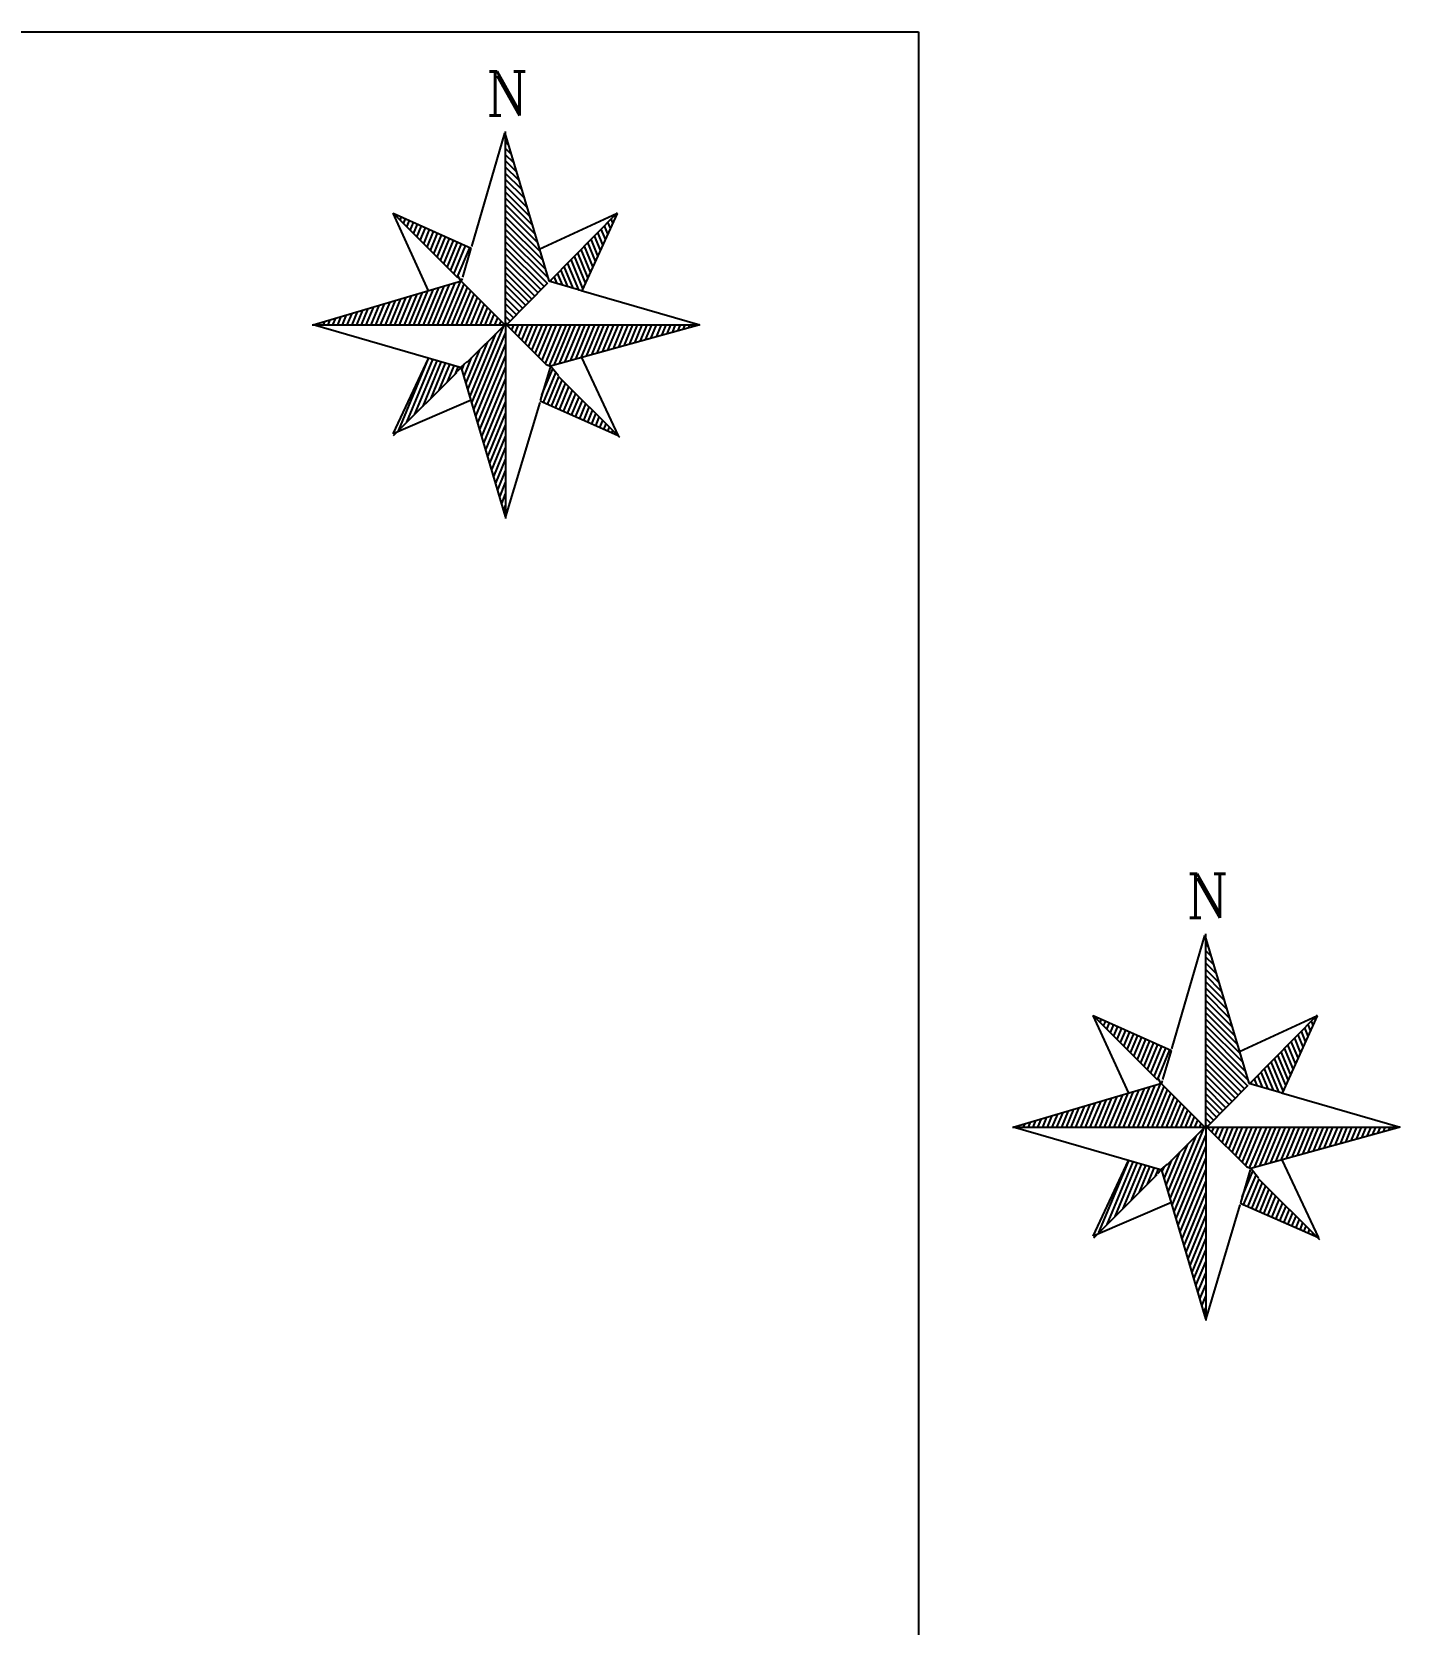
# Model space of a CAD drawing. Header units: millimetres. Extents: x 3191 to 879702, y -27549 to 222194.
# Drawn here: x 317830 to 424904, y 97605 to 222194 of the extents above; entities that cross this region are included whole.
import ezdxf
from ezdxf.enums import TextEntityAlignment as Align

# ---------------------------------------------------------------- set-up
doc = ezdxf.new("R2010")
doc.units = ezdxf.units.MM
doc.header["$MEASUREMENT"] = 0
doc.layers.add('Granulator', color=11, linetype='Continuous')
doc.styles.add('COMPLEX', font='complex', dxfattribs={"width": 1.2, "height": 1})
picture_1 = doc.add_image_def('image4.png', size_in_pixel=(2551, 1418))

# ---------------------------------------------------------------- blocks, each defined once
blk = doc.blocks.new('*X22')
at = {"color": 0}
for p, q in [((700, 421.47), (700, 421.47)), ((700.3, 420.47), (700, 420.76)), ((700.6, 419.46), (700, 420.06)), ((700.9, 418.45), (700, 419.35)), ((701.2, 417.45), (700, 418.64)), ((701.49, 416.44), (700, 417.94)), ((701.79, 415.43), (700, 417.23)), ((702.09, 414.43), (700, 416.52)), ((702.39, 413.42), (700, 415.81)), ((702.69, 412.41), (700, 415.11)), ((702.99, 411.41), (700, 414.4)), ((703.29, 410.4), (700, 413.69)), ((703.59, 409.39), (700, 412.99)), ((703.89, 408.39), (700, 412.28)), ((704.19, 407.38), (700, 411.57)), ((704.49, 406.37), (700, 410.86)), ((704.79, 405.37), (700, 410.16)), ((704.75, 404.7), (700, 409.45)), ((704.4, 404.35), (700, 408.74)), ((704.04, 403.99), (700, 408.04)), ((703.69, 403.64), (700, 407.33)), ((703.34, 403.28), (700, 406.62)), ((702.99, 402.92), (700, 405.92)), ((702.64, 402.57), (700, 405.21)), ((702.29, 402.21), (700, 404.5)), ((701.94, 401.86), (700, 403.79)), ((701.58, 401.5), (700, 403.09)), ((701.23, 401.15), (700, 402.38)), ((700.88, 400.79), (700, 401.67)), ((700.53, 400.44), (700, 400.97)), ((700.18, 400.08), (700, 400.26))]:
    blk.add_line(p, q, dxfattribs=at)
blk = doc.blocks.new('*X23')
at = {"color": 0}
for p, q in [((711.63, 410.36), (711.25, 411.28)), ((711.92, 410.98), (711.63, 411.67)), ((712.2, 411.6), (712.01, 412.06)), ((712.48, 412.22), (712.39, 412.44)), ((710.21, 407.25), (709.34, 409.35)), ((710.5, 407.87), (709.72, 409.74)), ((710.78, 408.5), (710.11, 410.13)), ((711.06, 409.12), (710.49, 410.51)), ((711.35, 409.74), (710.87, 410.9)), ((708.79, 404.15), (707.44, 407.42)), ((709.08, 404.77), (707.82, 407.81)), ((709.36, 405.39), (708.2, 408.2)), ((709.64, 406.01), (708.58, 408.58)), ((709.93, 406.63), (708.96, 408.97)), ((706.46, 404.55), (705.91, 405.88)), ((707.08, 404.37), (706.29, 406.27)), ((707.69, 404.19), (706.67, 406.65)), ((705.23, 404.9), (705.15, 405.11)), ((705.85, 404.72), (705.53, 405.49))]:
    blk.add_line(p, q, dxfattribs=at)
blk = doc.blocks.new('*X24')
at = {"color": 0}
for p, q in [((711.63, 410.36), (711.25, 411.28)), ((711.92, 410.98), (711.63, 411.67)), ((712.2, 411.6), (712.01, 412.06)), ((712.48, 412.22), (712.39, 412.44)), ((710.21, 407.25), (709.34, 409.35)), ((710.5, 407.87), (709.72, 409.74)), ((710.78, 408.5), (710.11, 410.13)), ((711.06, 409.12), (710.49, 410.51)), ((711.35, 409.74), (710.87, 410.9)), ((708.79, 404.15), (707.44, 407.42)), ((709.08, 404.77), (707.82, 407.81)), ((709.36, 405.39), (708.2, 408.2)), ((709.64, 406.01), (708.58, 408.58)), ((709.93, 406.63), (708.96, 408.97)), ((706.46, 404.55), (705.91, 405.88)), ((707.08, 404.37), (706.29, 406.27)), ((707.69, 404.19), (706.67, 406.65)), ((708.31, 404), (707.05, 407.04)), ((705.23, 404.9), (705.15, 405.11)), ((705.85, 404.72), (705.53, 405.49))]:
    blk.add_line(p, q, dxfattribs=at)
blk = doc.blocks.new('*X25')
at = {"color": 0}
for p, q in [((700.3, 399.8), (700.39, 400)), ((700.69, 399.42), (700.93, 400)), ((701.07, 399.04), (701.47, 400)), ((701.45, 398.65), (702.01, 400)), ((701.84, 398.27), (702.55, 400)), ((702.22, 397.89), (703.09, 400)), ((702.6, 397.51), (703.63, 400)), ((702.99, 397.13), (704.18, 400)), ((703.37, 396.75), (704.72, 400)), ((703.75, 396.37), (705.26, 400)), ((704.14, 395.99), (705.8, 400)), ((704.52, 395.61), (706.34, 400)), ((705.52, 395.42), (707.42, 400)), ((706.14, 395.59), (707.96, 400)), ((706.75, 395.76), (708.51, 400)), ((707.36, 395.92), (709.05, 400)), ((707.97, 396.09), (709.59, 400)), ((708.58, 396.26), (710.13, 400)), ((709.19, 396.43), (710.67, 400)), ((709.8, 396.6), (711.21, 400)), ((710.41, 396.77), (711.75, 400)), ((711.03, 396.94), (712.29, 400)), ((711.64, 397.11), (712.83, 400)), ((712.25, 397.28), (713.38, 400)), ((712.86, 397.45), (713.92, 400)), ((713.47, 397.61), (714.46, 400)), ((714.08, 397.78), (715, 400)), ((714.69, 397.95), (715.54, 400)), ((715.3, 398.12), (716.08, 400)), ((715.91, 398.29), (716.62, 400)), ((716.53, 398.46), (717.16, 400)), ((717.14, 398.63), (717.71, 400)), ((717.75, 398.8), (718.25, 400)), ((718.36, 398.97), (718.79, 400)), ((718.97, 399.13), (719.33, 400)), ((719.58, 399.3), (719.87, 400)), ((720.19, 399.47), (720.41, 400)), ((720.8, 399.64), (720.95, 400)), ((721.42, 399.81), (721.49, 400))]:
    blk.add_line(p, q, dxfattribs=at)
blk = doc.blocks.new('*X26')
at = {"color": 0}
for p, q in [((704.13, 392.06), (705.35, 394.99)), ((704.3, 391.16), (705.71, 394.56)), ((704.76, 390.95), (706.05, 394.08)), ((705.22, 390.75), (706.44, 393.7)), ((705.67, 390.55), (706.82, 393.32)), ((706.13, 390.35), (707.2, 392.94)), ((706.59, 390.14), (707.59, 392.56)), ((707.05, 389.94), (707.97, 392.18)), ((707.5, 389.74), (708.35, 391.79)), ((707.96, 389.54), (708.74, 391.41)), ((708.42, 389.34), (709.12, 391.03)), ((708.88, 389.13), (709.5, 390.65)), ((709.33, 388.93), (709.89, 390.27)), ((709.79, 388.73), (710.27, 389.89)), ((710.25, 388.53), (710.65, 389.51)), ((710.71, 388.33), (711.04, 389.13)), ((711.16, 388.12), (711.42, 388.75)), ((711.62, 387.92), (711.8, 388.37)), ((712.08, 387.72), (712.19, 387.98)), ((712.53, 387.52), (712.57, 387.6))]:
    blk.add_line(p, q, dxfattribs=at)
blk = doc.blocks.new('*X27')
at = {"color": 0}
for p, q in [((695.95, 391.9), (698.89, 398.99)), ((696.17, 391.13), (699.81, 399.91)), ((696.4, 390.37), (700, 399.07)), ((695.5, 393.42), (697.05, 397.17)), ((695.72, 392.66), (697.97, 398.08)), ((696.62, 389.61), (700, 397.76)), ((695.05, 394.94), (695.29, 395.53)), ((695.27, 394.18), (696.13, 396.25)), ((696.85, 388.85), (700, 396.45)), ((697.08, 388.09), (700, 395.15)), ((697.3, 387.32), (700, 393.84)), ((697.53, 386.56), (700, 392.53)), ((697.75, 385.8), (700, 391.23)), ((697.98, 385.04), (700, 389.92)), ((698.2, 384.27), (700, 388.61)), ((698.43, 383.51), (700, 387.31)), ((698.65, 382.75), (700, 386)), ((698.88, 381.99), (700, 384.69)), ((699.1, 381.23), (700, 383.39)), ((699.33, 380.46), (700, 382.08)), ((699.56, 379.7), (700, 380.77)), ((699.78, 378.94), (700, 379.47))]:
    blk.add_line(p, q, dxfattribs=at)
blk = doc.blocks.new('*X28')
at = {"color": 0}
for p, q in [((687.85, 388.02), (691.23, 396.19)), ((688.77, 388.94), (691.72, 396.05)), ((689.69, 389.85), (692.2, 395.91)), ((690.61, 390.76), (692.68, 395.77)), ((691.53, 391.68), (693.17, 395.63)), ((692.45, 392.59), (693.65, 395.49)), ((693.37, 393.51), (694.13, 395.35)), ((694.29, 394.42), (694.62, 395.21))]:
    blk.add_line(p, q, dxfattribs=at)
blk = doc.blocks.new('*X29')
at = {"color": 0}
for p, q in [((689.56, 400), (691.16, 403.87)), ((690.1, 400), (691.78, 404.05)), ((690.65, 400), (692.4, 404.23)), ((691.19, 400), (693.01, 404.41)), ((691.73, 400), (693.63, 404.6)), ((692.27, 400), (694.25, 404.78)), ((692.81, 400), (694.89, 405.01)), ((693.35, 400), (695.27, 404.63)), ((693.89, 400), (695.65, 404.25)), ((694.43, 400), (696.03, 403.87)), ((684.15, 400), (685, 402.04)), ((684.69, 400), (685.61, 402.22)), ((685.23, 400), (686.23, 402.41)), ((685.77, 400), (686.85, 402.59)), ((686.32, 400), (687.46, 402.77)), ((686.86, 400), (688.08, 402.95)), ((687.4, 400), (688.7, 403.14)), ((687.94, 400), (689.31, 403.32)), ((688.48, 400), (689.93, 403.5)), ((689.02, 400), (690.55, 403.68)), ((694.98, 400), (696.42, 403.48)), ((695.52, 400), (696.8, 403.1)), ((696.06, 400), (697.18, 402.72)), ((696.6, 400), (697.57, 402.33)), ((678.74, 400), (678.83, 400.22)), ((679.28, 400), (679.45, 400.4)), ((679.82, 400), (680.06, 400.58)), ((680.36, 400), (680.68, 400.76)), ((680.9, 400), (681.3, 400.95)), ((681.45, 400), (681.91, 401.13)), ((681.99, 400), (682.53, 401.31)), ((682.53, 400), (683.15, 401.49)), ((683.07, 400), (683.76, 401.68)), ((683.61, 400), (684.38, 401.86)), ((697.14, 400), (697.95, 401.95)), ((697.68, 400), (698.33, 401.57)), ((698.22, 400), (698.71, 401.19)), ((698.76, 400), (699.1, 400.8)), ((699.3, 400), (699.48, 400.42)), ((678.2, 400), (678.21, 400.03)), ((699.85, 400), (699.86, 400.04))]:
    blk.add_line(p, q, dxfattribs=at)
blk = doc.blocks.new('*X30')
at = {"color": 0}
for p, q in [((687.23, 412.67), (687.24, 412.68)), ((687.62, 412.28), (687.7, 412.48)), ((688, 411.9), (688.15, 412.27)), ((688.38, 411.52), (688.61, 412.07)), ((688.76, 411.14), (689.06, 411.86)), ((689.15, 410.75), (689.52, 411.66)), ((689.53, 410.37), (689.98, 411.45)), ((689.91, 409.99), (690.43, 411.25)), ((690.29, 409.61), (690.89, 411.04)), ((690.68, 409.22), (691.35, 410.84)), ((691.06, 408.84), (691.8, 410.63)), ((691.44, 408.46), (692.26, 410.43)), ((691.83, 408.07), (692.71, 410.22)), ((692.21, 407.69), (693.17, 410.02)), ((692.59, 407.31), (693.63, 409.81)), ((692.97, 406.93), (694.08, 409.61)), ((693.36, 406.54), (694.54, 409.4)), ((693.74, 406.16), (695, 409.2)), ((694.12, 405.78), (695.45, 408.99)), ((694.5, 405.4), (695.91, 408.78))]:
    blk.add_line(p, q, dxfattribs=at)
blk = doc.blocks.new('*X32')
at = {"color": 0}
for p, q in [((700, 421.47), (700, 421.47)), ((700.3, 420.47), (700, 420.76)), ((700.6, 419.46), (700, 420.06)), ((700.9, 418.45), (700, 419.35)), ((701.2, 417.45), (700, 418.64)), ((701.49, 416.44), (700, 417.94)), ((701.79, 415.43), (700, 417.23)), ((702.09, 414.43), (700, 416.52)), ((702.39, 413.42), (700, 415.81)), ((702.69, 412.41), (700, 415.11)), ((702.99, 411.41), (700, 414.4)), ((703.29, 410.4), (700, 413.69)), ((703.59, 409.39), (700, 412.99)), ((703.89, 408.39), (700, 412.28)), ((704.19, 407.38), (700, 411.57)), ((704.49, 406.37), (700, 410.86)), ((704.79, 405.37), (700, 410.16)), ((704.75, 404.7), (700, 409.45)), ((704.4, 404.35), (700, 408.74)), ((704.04, 403.99), (700, 408.04)), ((703.69, 403.64), (700, 407.33)), ((703.34, 403.28), (700, 406.62)), ((702.99, 402.92), (700, 405.92)), ((702.64, 402.57), (700, 405.21)), ((702.29, 402.21), (700, 404.5)), ((701.94, 401.86), (700, 403.79)), ((701.58, 401.5), (700, 403.09)), ((701.23, 401.15), (700, 402.38)), ((700.88, 400.79), (700, 401.67)), ((700.53, 400.44), (700, 400.97)), ((700.18, 400.08), (700, 400.26))]:
    blk.add_line(p, q, dxfattribs=at)
blk = doc.blocks.new('*X33')
at = {"color": 0}
for p, q in [((711.63, 410.36), (711.25, 411.28)), ((711.92, 410.98), (711.63, 411.67)), ((712.2, 411.6), (712.01, 412.06)), ((712.48, 412.22), (712.39, 412.44)), ((710.21, 407.25), (709.34, 409.35)), ((710.5, 407.87), (709.72, 409.74)), ((710.78, 408.5), (710.11, 410.13)), ((711.06, 409.12), (710.49, 410.51)), ((711.35, 409.74), (710.87, 410.9)), ((708.79, 404.15), (707.44, 407.42)), ((709.08, 404.77), (707.82, 407.81)), ((709.36, 405.39), (708.2, 408.2)), ((709.64, 406.01), (708.58, 408.58)), ((709.93, 406.63), (708.96, 408.97)), ((706.46, 404.55), (705.91, 405.88)), ((707.08, 404.37), (706.29, 406.27)), ((707.69, 404.19), (706.67, 406.65)), ((705.23, 404.9), (705.15, 405.11)), ((705.85, 404.72), (705.53, 405.49))]:
    blk.add_line(p, q, dxfattribs=at)
blk = doc.blocks.new('*X34')
at = {"color": 0}
for p, q in [((711.63, 410.36), (711.25, 411.28)), ((711.92, 410.98), (711.63, 411.67)), ((712.2, 411.6), (712.01, 412.06)), ((712.48, 412.22), (712.39, 412.44)), ((710.21, 407.25), (709.34, 409.35)), ((710.5, 407.87), (709.72, 409.74)), ((710.78, 408.5), (710.11, 410.13)), ((711.06, 409.12), (710.49, 410.51)), ((711.35, 409.74), (710.87, 410.9)), ((708.79, 404.15), (707.44, 407.42)), ((709.08, 404.77), (707.82, 407.81)), ((709.36, 405.39), (708.2, 408.2)), ((709.64, 406.01), (708.58, 408.58)), ((709.93, 406.63), (708.96, 408.97)), ((706.46, 404.55), (705.91, 405.88)), ((707.08, 404.37), (706.29, 406.27)), ((707.69, 404.19), (706.67, 406.65)), ((708.31, 404), (707.05, 407.04)), ((705.23, 404.9), (705.15, 405.11)), ((705.85, 404.72), (705.53, 405.49))]:
    blk.add_line(p, q, dxfattribs=at)
blk = doc.blocks.new('*X35')
at = {"color": 0}
for p, q in [((700.3, 399.8), (700.39, 400)), ((700.69, 399.42), (700.93, 400)), ((701.07, 399.04), (701.47, 400)), ((701.45, 398.65), (702.01, 400)), ((701.84, 398.27), (702.55, 400)), ((702.22, 397.89), (703.09, 400)), ((702.6, 397.51), (703.63, 400)), ((702.99, 397.13), (704.18, 400)), ((703.37, 396.75), (704.72, 400)), ((703.75, 396.37), (705.26, 400)), ((704.14, 395.99), (705.8, 400)), ((704.52, 395.61), (706.34, 400)), ((705.52, 395.42), (707.42, 400)), ((706.14, 395.59), (707.96, 400)), ((706.75, 395.76), (708.51, 400)), ((707.36, 395.92), (709.05, 400)), ((707.97, 396.09), (709.59, 400)), ((708.58, 396.26), (710.13, 400)), ((709.19, 396.43), (710.67, 400)), ((709.8, 396.6), (711.21, 400)), ((710.41, 396.77), (711.75, 400)), ((711.03, 396.94), (712.29, 400)), ((711.64, 397.11), (712.83, 400)), ((712.25, 397.28), (713.38, 400)), ((712.86, 397.45), (713.92, 400)), ((713.47, 397.61), (714.46, 400)), ((714.08, 397.78), (715, 400)), ((714.69, 397.95), (715.54, 400)), ((715.3, 398.12), (716.08, 400)), ((715.91, 398.29), (716.62, 400)), ((716.53, 398.46), (717.16, 400)), ((717.14, 398.63), (717.71, 400)), ((717.75, 398.8), (718.25, 400)), ((718.36, 398.97), (718.79, 400)), ((718.97, 399.13), (719.33, 400)), ((719.58, 399.3), (719.87, 400)), ((720.19, 399.47), (720.41, 400)), ((720.8, 399.64), (720.95, 400)), ((721.42, 399.81), (721.49, 400))]:
    blk.add_line(p, q, dxfattribs=at)
blk = doc.blocks.new('*X36')
at = {"color": 0}
for p, q in [((704.13, 392.06), (705.35, 394.99)), ((704.3, 391.16), (705.71, 394.56)), ((704.76, 390.95), (706.05, 394.08)), ((705.22, 390.75), (706.44, 393.7)), ((705.67, 390.55), (706.82, 393.32)), ((706.13, 390.35), (707.2, 392.94)), ((706.59, 390.14), (707.59, 392.56)), ((707.05, 389.94), (707.97, 392.18)), ((707.5, 389.74), (708.35, 391.79)), ((707.96, 389.54), (708.74, 391.41)), ((708.42, 389.34), (709.12, 391.03)), ((708.88, 389.13), (709.5, 390.65)), ((709.33, 388.93), (709.89, 390.27)), ((709.79, 388.73), (710.27, 389.89)), ((710.25, 388.53), (710.65, 389.51)), ((710.71, 388.33), (711.04, 389.13)), ((711.16, 388.12), (711.42, 388.75)), ((711.62, 387.92), (711.8, 388.37)), ((712.08, 387.72), (712.19, 387.98)), ((712.53, 387.52), (712.57, 387.6))]:
    blk.add_line(p, q, dxfattribs=at)
blk = doc.blocks.new('*X37')
at = {"color": 0}
for p, q in [((695.95, 391.9), (698.89, 398.99)), ((696.17, 391.13), (699.81, 399.91)), ((696.4, 390.37), (700, 399.07)), ((695.5, 393.42), (697.05, 397.17)), ((695.72, 392.66), (697.97, 398.08)), ((696.62, 389.61), (700, 397.76)), ((695.05, 394.94), (695.29, 395.53)), ((695.27, 394.18), (696.13, 396.25)), ((696.85, 388.85), (700, 396.45)), ((697.08, 388.09), (700, 395.15)), ((697.3, 387.32), (700, 393.84)), ((697.53, 386.56), (700, 392.53)), ((697.75, 385.8), (700, 391.23)), ((697.98, 385.04), (700, 389.92)), ((698.2, 384.27), (700, 388.61)), ((698.43, 383.51), (700, 387.31)), ((698.65, 382.75), (700, 386)), ((698.88, 381.99), (700, 384.69)), ((699.1, 381.23), (700, 383.39)), ((699.33, 380.46), (700, 382.08)), ((699.56, 379.7), (700, 380.77)), ((699.78, 378.94), (700, 379.47))]:
    blk.add_line(p, q, dxfattribs=at)
blk = doc.blocks.new('*X38')
at = {"color": 0}
for p, q in [((687.85, 388.02), (691.23, 396.19)), ((688.77, 388.94), (691.72, 396.05)), ((689.69, 389.85), (692.2, 395.91)), ((690.61, 390.76), (692.68, 395.77)), ((691.53, 391.68), (693.17, 395.63)), ((692.45, 392.59), (693.65, 395.49)), ((693.37, 393.51), (694.13, 395.35)), ((694.29, 394.42), (694.62, 395.21))]:
    blk.add_line(p, q, dxfattribs=at)
blk = doc.blocks.new('*X39')
at = {"color": 0}
for p, q in [((689.56, 400), (691.16, 403.87)), ((690.1, 400), (691.78, 404.05)), ((690.65, 400), (692.4, 404.23)), ((691.19, 400), (693.01, 404.41)), ((691.73, 400), (693.63, 404.6)), ((692.27, 400), (694.25, 404.78)), ((692.81, 400), (694.89, 405.01)), ((693.35, 400), (695.27, 404.63)), ((693.89, 400), (695.65, 404.25)), ((694.43, 400), (696.03, 403.87)), ((684.15, 400), (685, 402.04)), ((684.69, 400), (685.61, 402.22)), ((685.23, 400), (686.23, 402.41)), ((685.77, 400), (686.85, 402.59)), ((686.32, 400), (687.46, 402.77)), ((686.86, 400), (688.08, 402.95)), ((687.4, 400), (688.7, 403.14)), ((687.94, 400), (689.31, 403.32)), ((688.48, 400), (689.93, 403.5)), ((689.02, 400), (690.55, 403.68)), ((694.98, 400), (696.42, 403.48)), ((695.52, 400), (696.8, 403.1)), ((696.06, 400), (697.18, 402.72)), ((696.6, 400), (697.57, 402.33)), ((678.74, 400), (678.83, 400.22)), ((679.28, 400), (679.45, 400.4)), ((679.82, 400), (680.06, 400.58)), ((680.36, 400), (680.68, 400.76)), ((680.9, 400), (681.3, 400.95)), ((681.45, 400), (681.91, 401.13)), ((681.99, 400), (682.53, 401.31)), ((682.53, 400), (683.15, 401.49)), ((683.07, 400), (683.76, 401.68)), ((683.61, 400), (684.38, 401.86)), ((697.14, 400), (697.95, 401.95)), ((697.68, 400), (698.33, 401.57)), ((698.22, 400), (698.71, 401.19)), ((698.76, 400), (699.1, 400.8)), ((699.3, 400), (699.48, 400.42)), ((678.2, 400), (678.21, 400.03)), ((699.85, 400), (699.86, 400.04))]:
    blk.add_line(p, q, dxfattribs=at)
blk = doc.blocks.new('*X40')
at = {"color": 0}
for p, q in [((687.23, 412.67), (687.24, 412.68)), ((687.62, 412.28), (687.7, 412.48)), ((688, 411.9), (688.15, 412.27)), ((688.38, 411.52), (688.61, 412.07)), ((688.76, 411.14), (689.06, 411.86)), ((689.15, 410.75), (689.52, 411.66)), ((689.53, 410.37), (689.98, 411.45)), ((689.91, 409.99), (690.43, 411.25)), ((690.29, 409.61), (690.89, 411.04)), ((690.68, 409.22), (691.35, 410.84)), ((691.06, 408.84), (691.8, 410.63)), ((691.44, 408.46), (692.26, 410.43)), ((691.83, 408.07), (692.71, 410.22)), ((692.21, 407.69), (693.17, 410.02)), ((692.59, 407.31), (693.63, 409.81)), ((692.97, 406.93), (694.08, 409.61)), ((693.36, 406.54), (694.54, 409.4)), ((693.74, 406.16), (695, 409.2)), ((694.12, 405.78), (695.45, 408.99)), ((694.5, 405.4), (695.91, 408.78))]:
    blk.add_line(p, q, dxfattribs=at)

msp = doc.modelspace()

# ---------------------------------------------------------------- linework, layer by layer
at = {"color": 0}
for p, q in [((407043.29843, 142627.3118), (409628.79622, 151491.87564)), ((409628.79622, 151491.87564), (413069.15414, 139932.27302)), ((409697.60338, 136491.91509), (409697.60338, 151629.48996)), ((403660.74465, 139164.07751), (400890.28709, 145230.42422)), ((400890.28709, 145230.42422), (407001.17619, 142482.89269)), ((405947.61324, 140173.09807), (400890.28709, 145230.42422)), ((412328.99404, 142419.21096), (418436.1125, 145230.42422)), ((418418.29024, 145248.03431), (413151.23425, 139917.51981)), ((418421.98609, 145199.49224), (415684.94159, 139206.30861)), ((406343.55715, 140228.19884), (407000.91322, 142481.99108)), ((394628.83567, 136491.91509), (406257.24545, 139932.27302)), ((406188.4383, 139932.27302), (405982.01682, 140276.30881)), ((409628.79622, 136491.91509), (406154.03472, 139966.67659)), ((406257.24545, 139932.27302), (406315.04347, 140130.43763)), ((412981.27637, 139745.51425), (409766.41054, 136491.91509)), ((413069.15414, 139932.27302), (415410.74212, 139251.57883)), ((415408.59753, 139244.20143), (415683.82616, 139175.39427)), ((415619.52265, 139190.88682), (424903.9854, 136491.91509)), ((415684.94159, 139206.30861), (415673.06721, 139180.30781)), ((394560.02851, 136491.91509), (424835.17824, 136491.91509)), ((406257.24545, 133120.36433), (394628.83567, 136491.91509)), ((409628.79622, 136491.91509), (406661.23016, 133542.11889)), ((409697.60338, 136491.91509), (409697.60338, 121354.34023)), ((409697.60338, 136491.91509), (409697.60338, 121354.34023)), ((409766.41054, 136491.91509), (412871.83934, 133404.75352)), ((414445.29731, 136491.91509), (413069.15414, 133257.97864)), ((424903.9854, 136491.91509), (413206.76846, 133257.97864)), ((400890.28709, 127959.82744), (403656.75815, 133874.35177)), ((406670.08841, 133602.01444), (406188.4383, 133189.17149)), ((412871.83934, 133404.75352), (413206.76846, 133257.97864)), ((415644.07142, 133931.82123), (418504.91966, 127822.21312)), ((405867.88964, 132753.52891), (400898.52732, 127813.92326)), ((406188.4383, 133120.36433), (405913.20966, 132845.13569)), ((409697.60338, 121491.95455), (406257.24545, 133120.36433)), ((413174.69865, 133150.45044), (412404.36186, 130567.55651)), ((413206.76846, 133257.97864), (413187.92331, 133194.79197)), ((413826.03289, 132501.0999), (413206.76846, 133257.97864)), ((413803.56976, 132478.50386), (418599.83381, 127710.45313)), ((407001.07207, 130606.23038), (400890.28709, 127959.82744)), ((412361.05108, 130422.33801), (409697.60338, 121491.95455)), ((418504.91966, 127822.21312), (412391.25233, 130523.60102))]:
    msp.add_line(p, q, dxfattribs=at)
at = {"layer": 'Granulator', "color": 18, "true_color": 0x000000}
for p, q in [((354905.01271, 199266), (354905.01271, 214403.57486)), ((352250.70776, 205401.39671), (354836.20555, 214265.96055)), ((354836.20555, 214265.96055), (358276.56347, 202706.35792)), ((348868.15398, 201938.16242), (346097.69643, 208004.50913)), ((346097.69643, 208004.50913), (352208.58552, 205256.97759)), ((351155.02257, 202947.18298), (346097.69643, 208004.50913)), ((357536.40337, 205193.29587), (363643.52183, 208004.50913)), ((363625.69957, 208022.11922), (358358.64358, 202691.60472)), ((363629.39542, 207973.57714), (360892.35093, 201980.39351)), ((351550.96649, 203002.28375), (352208.32255, 205256.07599)), ((339836.245, 199266), (351464.65479, 202706.35792)), ((351395.84763, 202706.35792), (351189.42615, 203050.39372)), ((354836.20555, 199266), (351361.44405, 202740.7615)), ((351464.65479, 202706.35792), (351522.4528, 202904.52254)), ((358188.6857, 202519.59916), (354973.81987, 199266)), ((358276.56347, 202706.35792), (360618.15146, 202025.66374)), ((360616.00686, 202018.28634), (360891.2355, 201949.47918)), ((360826.93199, 201964.97173), (370111.39473, 199266)), ((360892.35093, 201980.39351), (360880.47655, 201954.39272)), ((339767.43785, 199266), (370042.58757, 199266)), ((351464.65479, 195894.44923), (339836.245, 199266)), ((354836.20555, 199266), (351868.63949, 196316.2038)), ((354905.01271, 199266), (354905.01271, 184128.42514)), ((354905.01271, 199266), (354905.01271, 184128.42514)), ((354973.81987, 199266), (358079.24867, 196178.83843)), ((359652.70664, 199266), (358276.56347, 196032.06355)), ((370111.39473, 199266), (358414.17779, 196032.06355)), ((346097.69643, 190733.91235), (348864.16748, 196648.43668)), ((351395.84763, 195894.44923), (351120.61899, 195619.2206)), ((351877.49774, 196376.09934), (351395.84763, 195963.25639)), ((354905.01271, 184266.03945), (351464.65479, 195894.44923)), ((358382.10798, 195924.53535), (357611.77119, 193341.64142)), ((358079.24867, 196178.83843), (358414.17779, 196032.06355)), ((358414.17779, 196032.06355), (358395.33264, 195968.87688)), ((359033.44222, 195275.18481), (358414.17779, 196032.06355)), ((360851.48075, 196705.90614), (363712.32899, 190596.29803)), ((351075.29897, 195527.61382), (346105.93665, 190588.00816)), ((359010.97909, 195252.58877), (363807.24314, 190484.53804)), ((352208.4814, 193380.31529), (346097.69643, 190733.91235)), ((357568.46041, 193196.42292), (354905.01271, 184266.03945)), ((363712.32899, 190596.29803), (357598.66166, 193297.68593))]:
    msp.add_line(p, q, dxfattribs=at)

# ---------------------------------------------------------------- block references
at = {"color": 0, "xscale": 688.0715846974226, "yscale": 688.0715846974226, "zscale": 688.0715846974226}
for name in ['*X22', '*X30', '*X23', '*X24', '*X29', '*X27', '*X25', '*X28', '*X26']:
    msp.add_blockref(name, (-71952.50591, -138736.71879), dxfattribs=at)
at = {"layer": 'Granulator', "color": 18, "true_color": 0x000000, "xscale": 688.0715846974226, "yscale": 688.0715846974226, "zscale": 688.0715846974226}
for name in ['*X32', '*X40', '*X33', '*X34', '*X39', '*X37', '*X35', '*X38', '*X36']:
    msp.add_blockref(name, (-126745.09658, -75962.63388), dxfattribs=at)

# ---------------------------------------------------------------- texts
at = {"color": 0, "style": 'COMPLEX'}
msp.add_text('N', height=3440.35792, dxfattribs=at).set_placement((409835.21769, 154588.19777), align=Align.MIDDLE)
at = {"layer": 'Granulator', "color": 18, "true_color": 0x000000, "style": 'COMPLEX'}
msp.add_text('N', height=3440.35792, dxfattribs=at).set_placement((355042.62703, 217362.28268), align=Align.MIDDLE)

# ---------------------------------------------------------------- pictures from other files: only their frames are drawn
image = msp.add_image(picture_1, insert=(87169.1633, 55416.4542), size_in_units=(300035.65989, 166777.95599))
image.dxf.flags = 7

doc.saveas('drawing.dxf')
